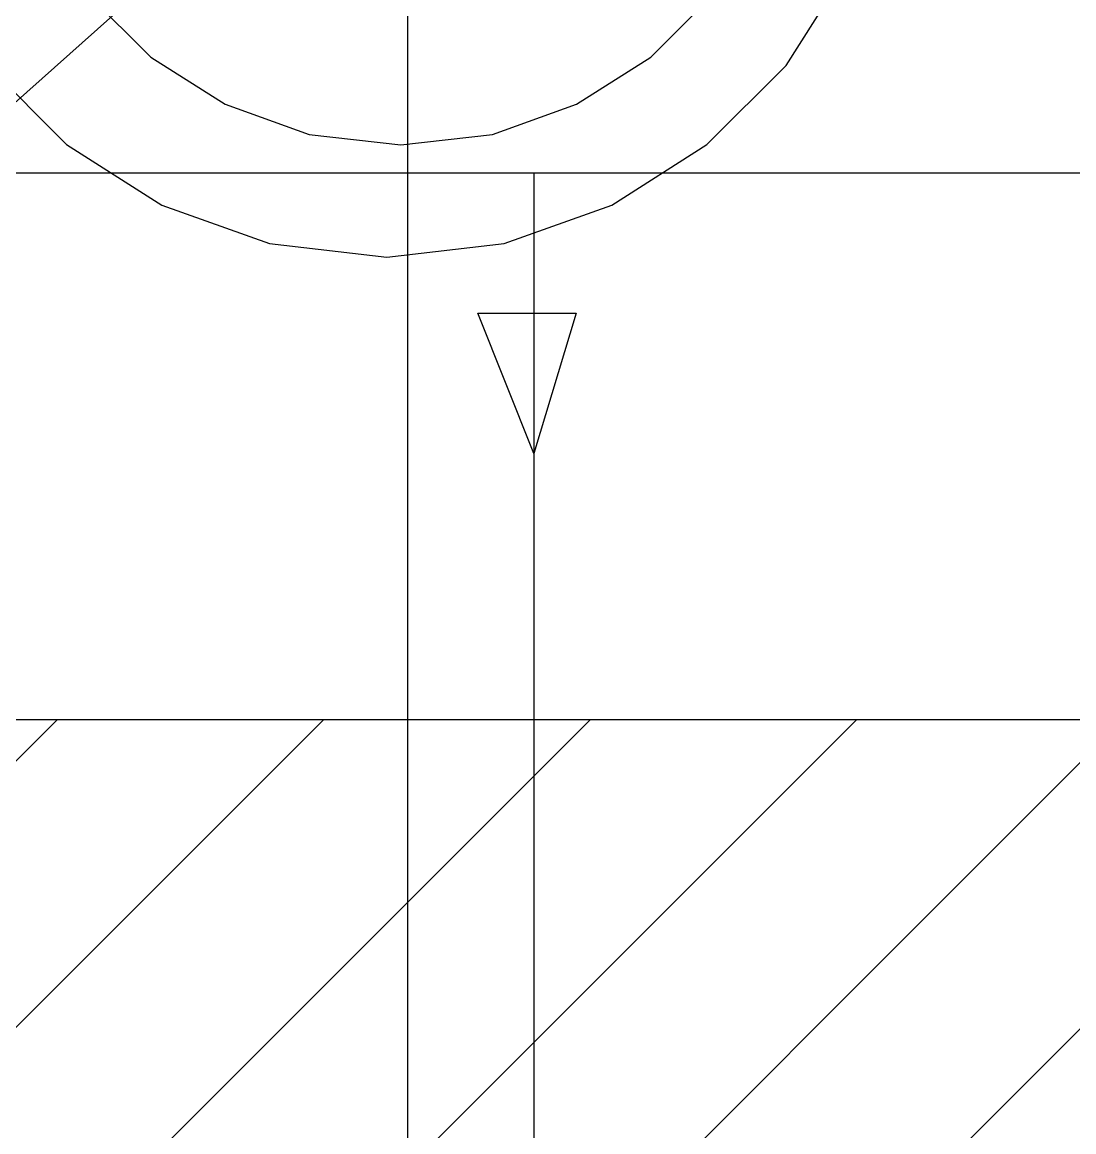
# Model space of a CAD drawing. Header units: metres. Extents: x 1 to 213, y 1 to 147.
# Drawn here: x 78.234 to 79.027, y 99.13 to 99.967 of the extents above; entities that cross this region are included whole.
import ezdxf

# ---------------------------------------------------------------- set-up
doc = ezdxf.new("R2010")
doc.units = ezdxf.units.M
doc.layers.add('00-BASE-ARQUITECTURA', color=8, linetype='Continuous')

msp = doc.modelspace()

# ---------------------------------------------------------------- linework, layer by layer
at = {"layer": '00-BASE-ARQUITECTURA'}
for points in [[(84.62076, 98.50961), (84.62076, 100.93319), (80.5356, 100.93319), (80.5356, 99.44095), (73.95277, 99.44095), (73.95277, 100.93319), (70.71427, 100.91203), (70.71427, 100.0442)], [(84.62076, 98.43553), (84.62076, 100.93319), (80.5356, 100.93319), (80.5356, 99.44095), (77.4241, 99.44095), (73.95277, 99.44095), (73.95277, 100.93319), (72.43935, 100.93319)], [(73.75168, 95.23937), (73.75168, 95.9167), (78.52476, 100.17119)], [(78.52476, 94.22337), (78.52476, 100.17119)], [(78.16187, 100.00661), (78.20747, 99.93488), (78.26729, 99.87506), (78.33901, 99.82946), (78.42032, 99.8004), (78.5089, 99.7902), (78.59747, 99.8004), (78.67878, 99.82946), (78.7505, 99.87506), (78.81032, 99.93488), (78.85592, 100.00661)], [(78.28412, 99.98784), (78.33083, 99.94113), (78.38683, 99.90552), (78.45032, 99.88283), (78.51948, 99.87486), (78.58864, 99.88283), (78.65212, 99.90552), (78.70813, 99.94113), (78.75484, 99.98784)], [(71.22227, 99.8537), (84.3456, 99.8537)], [(71.22227, 99.8537), (84.3456, 99.8537)], [(74.5666, 99.8537), (84.3456, 99.8537)], [(78.62002, 99.8537), (78.62002, 98.47786)], [(78.62002, 99.8537), (78.62002, 98.47786), (78.93752, 98.47786)], [(78.62002, 99.8537), (78.62002, 98.47786)], [(78.62002, 99.64203), (78.57769, 99.74787), (78.65177, 99.74787), (78.62002, 99.64203)], [(76.03769, 97.21845), (78.26018, 99.44095)], [(76.23877, 97.21845), (78.46127, 99.44095)], [(76.43986, 97.21845), (78.66235, 99.44095)], [(76.64093, 97.21845), (78.86344, 99.44095)], [(78.05911, 98.43553), (79.06451, 99.44095)], [(78.26018, 98.43553), (79.2656, 99.44095)]]:
    msp.add_lwpolyline(points, dxfattribs=at)

doc.saveas('drawing.dxf')
